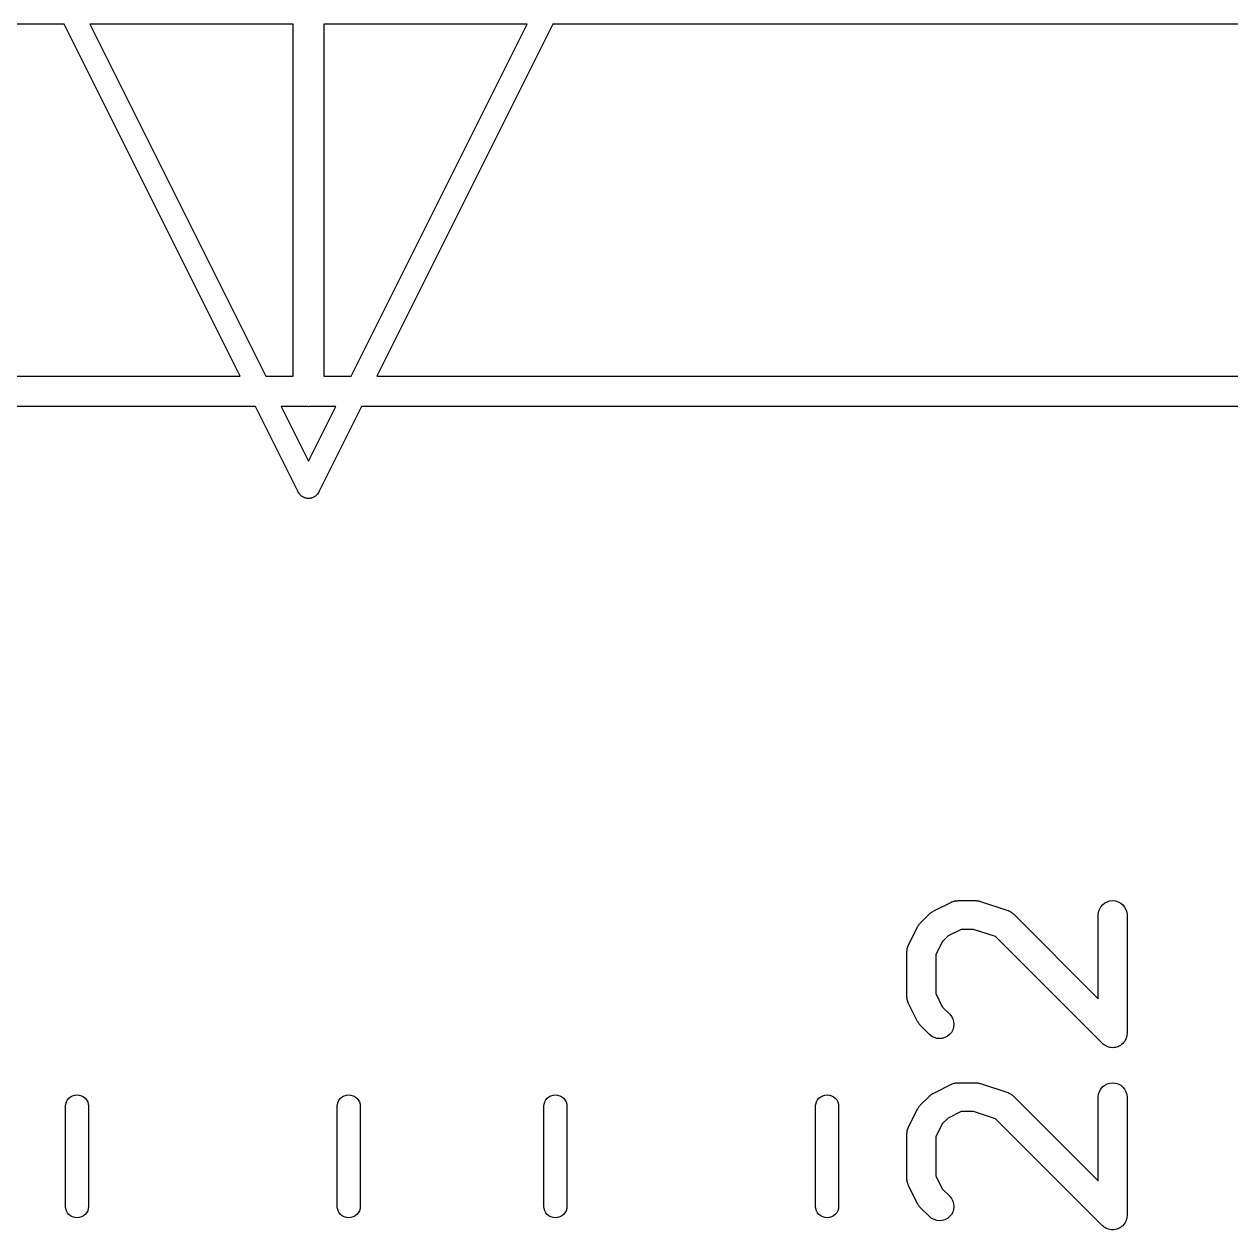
# Model space of a CAD drawing. Extents: x 50 to 150, y -150 to -50.
# Drawn here: x 83.51 to 89.82, y -74.38 to -68.08 of the extents above; entities that cross this region are included whole.
import ezdxf

# ---------------------------------------------------------------- set-up
doc = ezdxf.new("R2010")
doc.units = 0
doc.layers.add('BLACK', color=7, linetype='CONTINUOUS')

msp = doc.modelspace()

# ---------------------------------------------------------------- linework, layer by layer
at = {"layer": 'BLACK', "linetype": 'CONTINUOUS'}
for p, q in [((83.7229, -68.08), (78.0331, -68.08)), ((84.6429, -69.92), (83.7229, -68.08)), ((83.8571, -68.08), (84.7771, -69.92)), ((84.92, -68.08), (83.8571, -68.08)), ((84.92, -69.92), (84.92, -68.08)), ((85.08, -68.08), (85.08, -69.92)), ((86.1429, -68.08), (85.08, -68.08)), ((85.2229, -69.92), (86.1429, -68.08)), ((86.2771, -68.08), (85.3571, -69.92)), ((91.9669, -68.08), (86.2771, -68.08)), ((78.0331, -69.92), (84.6429, -69.92)), ((84.7771, -69.92), (84.92, -69.92)), ((85.08, -69.92), (85.2229, -69.92)), ((85.3571, -69.92), (91.9669, -69.92)), ((84.7229, -70.08), (78.0039, -70.08)), ((84.9458, -70.5257), (84.7229, -70.08)), ((84.9961, -70.08), (84.8571, -70.08)), ((84.8571, -70.08), (85, -70.3658)), ((85, -70.0804), (84.9961, -70.08)), ((85.0039, -70.08), (85, -70.0804)), ((85, -70.3658), (85.1429, -70.08)), ((85.1429, -70.08), (85.0039, -70.08)), ((85.2771, -70.08), (85.0542, -70.5257)), ((91.9961, -70.08), (85.2771, -70.08)), ((84.9476, -70.5299), (84.9458, -70.5257)), ((84.9501, -70.5333), (84.9476, -70.5299)), ((84.9524, -70.537), (84.9501, -70.5333)), ((84.9535, -70.5382), (84.9524, -70.537)), ((84.9545, -70.5395), (84.9535, -70.5382)), ((84.9575, -70.5424), (84.9545, -70.5395)), ((84.9605, -70.5455), (84.9575, -70.5424)), ((84.9618, -70.5465), (84.9605, -70.5455)), ((84.963, -70.5476), (84.9618, -70.5465)), ((84.9667, -70.5499), (84.963, -70.5476)), ((84.9701, -70.5524), (84.9667, -70.5499)), ((84.9716, -70.553), (84.9701, -70.5524)), ((84.973, -70.5539), (84.9716, -70.553)), ((84.977, -70.5555), (84.973, -70.5539)), ((84.9809, -70.5572), (84.977, -70.5555)), ((84.9825, -70.5576), (84.9809, -70.5572)), ((84.9841, -70.5581), (84.9825, -70.5576)), ((84.9883, -70.5589), (84.9841, -70.5581)), ((84.9925, -70.5598), (84.9883, -70.5589)), ((84.9941, -70.5599), (84.9925, -70.5598)), ((84.9957, -70.5601), (84.9941, -70.5599)), ((85, -70.56), (84.9957, -70.5601)), ((85.0043, -70.5601), (85, -70.56)), ((85.0059, -70.5599), (85.0043, -70.5601)), ((85.0075, -70.5598), (85.0059, -70.5599)), ((85.0117, -70.5589), (85.0075, -70.5598)), ((85.0159, -70.5581), (85.0117, -70.5589)), ((85.0175, -70.5576), (85.0159, -70.5581)), ((85.0191, -70.5572), (85.0175, -70.5576)), ((85.023, -70.5555), (85.0191, -70.5572)), ((85.027, -70.5539), (85.023, -70.5555)), ((85.0284, -70.553), (85.027, -70.5539)), ((85.0299, -70.5524), (85.0284, -70.553)), ((85.0333, -70.5499), (85.0299, -70.5524)), ((85.037, -70.5476), (85.0333, -70.5499)), ((85.0382, -70.5465), (85.037, -70.5476)), ((85.0395, -70.5455), (85.0382, -70.5465)), ((85.0424, -70.5424), (85.0395, -70.5455)), ((85.0455, -70.5395), (85.0424, -70.5424)), ((85.0465, -70.5382), (85.0455, -70.5395)), ((85.0476, -70.537), (85.0465, -70.5382)), ((85.0499, -70.5333), (85.0476, -70.537)), ((85.0524, -70.5299), (85.0499, -70.5333)), ((85.0542, -70.5257), (85.0524, -70.5299)), ((88.2641, -72.7186), (88.3593, -72.671)), ((88.3593, -72.671), (88.3603, -72.6706)), ((88.3603, -72.6706), (88.3623, -72.6698)), ((88.3623, -72.6698), (88.3643, -72.6688)), ((88.3643, -72.6688), (88.3692, -72.6673)), ((88.3692, -72.6673), (88.374, -72.6655)), ((88.374, -72.6655), (88.3762, -72.6652)), ((88.3762, -72.6652), (88.3783, -72.6645)), ((88.3783, -72.6645), (88.3834, -72.664)), ((88.3834, -72.664), (88.3885, -72.6632)), ((88.3885, -72.6632), (88.3907, -72.6633)), ((88.3907, -72.6633), (88.3929, -72.6631)), ((88.3929, -72.6631), (88.4881, -72.6631)), ((88.4881, -72.6631), (88.4891, -72.6631)), ((88.4891, -72.6631), (88.4933, -72.6636)), ((88.4933, -72.6636), (88.4975, -72.6637)), ((88.4975, -72.6637), (88.5006, -72.6644)), ((88.5006, -72.6644), (88.5037, -72.6647)), ((88.5037, -72.6647), (88.5077, -72.666)), ((88.5077, -72.666), (88.5118, -72.6669)), ((88.5118, -72.6669), (88.6547, -72.7146)), ((89.129, -72.7225), (89.1334, -72.7085)), ((89.1334, -72.7085), (89.1405, -72.6957)), ((89.1405, -72.6957), (89.1499, -72.6845)), ((89.1499, -72.6845), (89.1613, -72.6753)), ((89.1613, -72.6753), (89.1743, -72.6686)), ((89.1743, -72.6686), (89.1883, -72.6644)), ((89.1883, -72.6644), (89.2029, -72.6631)), ((89.2029, -72.6631), (89.2175, -72.6646)), ((89.2175, -72.6646), (89.2314, -72.669)), ((89.2314, -72.669), (89.2443, -72.6759)), ((89.2443, -72.6759), (89.2556, -72.6852)), ((89.2556, -72.6852), (89.2648, -72.6966)), ((89.2648, -72.6966), (89.2717, -72.7095)), ((89.2717, -72.7095), (89.276, -72.7235)), ((88.197, -72.7803), (88.2446, -72.7327)), ((88.2446, -72.7327), (88.2453, -72.7319)), ((88.2453, -72.7319), (88.2486, -72.7293)), ((88.2486, -72.7293), (88.2517, -72.7264)), ((88.2517, -72.7264), (88.2543, -72.7248)), ((88.2543, -72.7248), (88.2568, -72.7228)), ((88.2568, -72.7228), (88.2605, -72.7209)), ((88.2605, -72.7209), (88.2641, -72.7186)), ((88.6547, -72.7146), (88.6557, -72.7149)), ((88.6557, -72.7149), (88.6577, -72.7158)), ((88.6577, -72.7158), (88.6598, -72.7165)), ((88.6598, -72.7165), (88.6643, -72.7189)), ((88.6643, -72.7189), (88.6689, -72.721)), ((88.6689, -72.721), (88.6707, -72.7223)), ((88.6707, -72.7223), (88.6727, -72.7234)), ((88.6727, -72.7234), (88.6766, -72.7266)), ((88.6766, -72.7266), (88.6808, -72.7297)), ((88.6808, -72.7297), (88.6823, -72.7313)), ((88.6823, -72.7313), (88.684, -72.7327)), ((88.684, -72.7327), (89.1274, -73.1761)), ((89.1274, -72.737), (89.129, -72.7225)), ((89.1274, -72.7381), (89.1274, -72.737)), ((89.1274, -73.1761), (89.1274, -72.7381)), ((89.276, -72.7235), (89.2774, -72.7381)), ((89.2774, -72.7381), (89.2774, -73.3571)), ((88.1353, -72.895), (88.1829, -72.7998)), ((88.1829, -72.7998), (88.1834, -72.7989)), ((88.1834, -72.7989), (88.1857, -72.7953)), ((88.1857, -72.7953), (88.1877, -72.7916)), ((88.1877, -72.7916), (88.1897, -72.7892)), ((88.1897, -72.7892), (88.1914, -72.7866)), ((88.1914, -72.7866), (88.1943, -72.7836)), ((88.1943, -72.7836), (88.197, -72.7803)), ((88.4106, -72.8131), (88.342, -72.8474)), ((88.4759, -72.8131), (88.4106, -72.8131)), ((88.5904, -72.8513), (88.4759, -72.8131)), ((88.1319, -72.9039), (88.1334, -72.899)), ((88.1334, -72.899), (88.1345, -72.8971)), ((88.1345, -72.8971), (88.1353, -72.895)), ((88.3116, -72.8778), (88.2774, -72.9463)), ((88.342, -72.8474), (88.3116, -72.8778)), ((89.1493, -73.4102), (88.5904, -72.8513)), ((88.1274, -72.9275), (88.1276, -72.9253)), ((88.1274, -72.9286), (88.1274, -72.9275)), ((88.1274, -73.1667), (88.1274, -72.9286)), ((88.1276, -72.9231), (88.1284, -72.9181)), ((88.1276, -72.9253), (88.1276, -72.9231)), ((88.1284, -72.9181), (88.129, -72.913)), ((88.129, -72.913), (88.1297, -72.9109)), ((88.1297, -72.9109), (88.1301, -72.9087)), ((88.1301, -72.9087), (88.1319, -72.9039)), ((88.2774, -72.9463), (88.2774, -73.149)), ((88.2774, -73.149), (88.3116, -73.2175)), ((88.1276, -73.1689), (88.1274, -73.1667)), ((88.1275, -73.1711), (88.1276, -73.1689)), ((88.1283, -73.1761), (88.1275, -73.1711)), ((88.1288, -73.1812), (88.1283, -73.1761)), ((88.1294, -73.1834), (88.1288, -73.1812)), ((88.1298, -73.1855), (88.1294, -73.1834)), ((88.1316, -73.1903), (88.1298, -73.1855)), ((88.133, -73.1952), (88.1316, -73.1903)), ((88.1341, -73.1972), (88.133, -73.1952)), ((88.1348, -73.1993), (88.1341, -73.1972)), ((88.1353, -73.2002), (88.1348, -73.1993)), ((88.1829, -73.2954), (88.1353, -73.2002)), ((88.3116, -73.2175), (88.3507, -73.2565)), ((88.3507, -73.2565), (88.3514, -73.2572)), ((88.3514, -73.2572), (88.3605, -73.2687)), ((88.3605, -73.2687), (88.3673, -73.2817)), ((88.1852, -73.299), (88.1829, -73.2954)), ((88.1871, -73.3028), (88.1852, -73.299)), ((88.189, -73.3052), (88.1871, -73.3028)), ((88.1907, -73.3078), (88.189, -73.3052)), ((88.1936, -73.3109), (88.1907, -73.3078)), ((88.1962, -73.3142), (88.1936, -73.3109)), ((88.197, -73.3149), (88.1962, -73.3142)), ((88.2446, -73.3626), (88.197, -73.3149)), ((88.3667, -73.3388), (88.3597, -73.3517)), ((88.371, -73.3249), (88.3667, -73.3388)), ((88.3673, -73.2817), (88.3713, -73.2957)), ((88.3726, -73.3103), (88.371, -73.3249)), ((88.3713, -73.2957), (88.3726, -73.3103)), ((88.2559, -73.3718), (88.2446, -73.3626)), ((88.2688, -73.3788), (88.2559, -73.3718)), ((88.2828, -73.383), (88.2688, -73.3788)), ((88.2974, -73.3845), (88.2828, -73.383)), ((88.3119, -73.3831), (88.2974, -73.3845)), ((88.326, -73.379), (88.3119, -73.3831)), ((88.3389, -73.3721), (88.326, -73.379)), ((88.3503, -73.3629), (88.3389, -73.3721)), ((88.3597, -73.3517), (88.3503, -73.3629)), ((89.2595, -73.4051), (89.255, -73.4105)), ((89.2643, -73.3995), (89.2595, -73.4051)), ((89.2644, -73.3993), (89.2643, -73.3994)), ((89.2643, -73.3994), (89.2643, -73.3995)), ((89.2678, -73.3931), (89.2644, -73.3993)), ((89.2713, -73.3867), (89.2678, -73.3931)), ((89.2714, -73.3866), (89.2713, -73.3867)), ((89.2735, -73.3797), (89.2714, -73.3864)), ((89.2714, -73.3864), (89.2714, -73.3866)), ((89.2757, -73.3727), (89.2735, -73.3797)), ((89.2758, -73.3726), (89.2757, -73.3727)), ((89.2766, -73.3655), (89.2758, -73.3725)), ((89.2758, -73.3725), (89.2758, -73.3726)), ((89.2774, -73.3582), (89.2766, -73.3655)), ((89.2774, -73.3571), (89.2774, -73.3579)), ((89.2774, -73.3579), (89.2774, -73.3579)), ((89.2774, -73.3579), (89.2774, -73.3579)), ((89.2774, -73.3579), (89.2774, -73.3582)), ((89.1549, -73.4147), (89.1493, -73.4102)), ((89.1604, -73.4193), (89.1549, -73.4147)), ((89.1606, -73.4194), (89.1604, -73.4193)), ((89.1607, -73.4195), (89.1606, -73.4194)), ((89.1669, -73.4228), (89.1607, -73.4195)), ((89.1733, -73.4263), (89.1669, -73.4228)), ((89.1734, -73.4263), (89.1733, -73.4263)), ((89.1736, -73.4264), (89.1734, -73.4263)), ((89.1803, -73.4284), (89.1736, -73.4264)), ((89.1873, -73.4306), (89.1803, -73.4284)), ((89.1874, -73.4306), (89.1873, -73.4306)), ((89.1876, -73.4307), (89.1874, -73.4306)), ((89.1948, -73.4314), (89.1876, -73.4307)), ((89.2019, -73.4321), (89.1948, -73.4314)), ((89.202, -73.4321), (89.2019, -73.4321)), ((89.2021, -73.4321), (89.202, -73.4321)), ((89.2093, -73.4315), (89.2021, -73.4321)), ((89.2164, -73.4308), (89.2093, -73.4315)), ((89.2166, -73.4308), (89.2164, -73.4308)), ((89.2167, -73.4308), (89.2166, -73.4308)), ((89.2236, -73.4287), (89.2167, -73.4308)), ((89.2305, -73.4267), (89.2236, -73.4287)), ((89.2306, -73.4266), (89.2305, -73.4267)), ((89.2307, -73.4266), (89.2306, -73.4266)), ((89.2371, -73.4232), (89.2307, -73.4266)), ((89.2434, -73.4199), (89.2371, -73.4232)), ((89.2435, -73.4198), (89.2434, -73.4199)), ((89.2437, -73.4198), (89.2435, -73.4198)), ((89.2492, -73.4152), (89.2437, -73.4198)), ((89.2549, -73.4107), (89.2492, -73.4152)), ((89.255, -73.4105), (89.2549, -73.4106)), ((89.2549, -73.4106), (89.2549, -73.4107)), ((88.2641, -73.671), (88.3593, -73.6234)), ((88.3593, -73.6234), (88.3603, -73.6229)), ((88.3603, -73.6229), (88.3623, -73.6222)), ((88.3623, -73.6222), (88.3643, -73.6211)), ((88.3643, -73.6211), (88.3692, -73.6197)), ((88.3692, -73.6197), (88.374, -73.6179)), ((88.374, -73.6179), (88.3762, -73.6175)), ((88.3762, -73.6175), (88.3783, -73.6169)), ((88.3783, -73.6169), (88.3834, -73.6164)), ((88.3834, -73.6164), (88.3885, -73.6156)), ((88.3885, -73.6156), (88.3907, -73.6157)), ((88.3907, -73.6157), (88.3929, -73.6155)), ((88.3929, -73.6155), (88.4881, -73.6155)), ((88.4881, -73.6155), (88.4891, -73.6155)), ((88.4891, -73.6155), (88.4933, -73.616)), ((88.4933, -73.616), (88.4975, -73.6161)), ((88.4975, -73.6161), (88.5006, -73.6168)), ((88.5006, -73.6168), (88.5037, -73.6171)), ((88.5037, -73.6171), (88.5077, -73.6184)), ((88.5077, -73.6184), (88.5118, -73.6193)), ((88.5118, -73.6193), (88.6547, -73.6669)), ((89.1334, -73.6609), (89.1405, -73.6481)), ((89.1405, -73.6481), (89.1499, -73.6369)), ((89.1499, -73.6369), (89.1613, -73.6277)), ((89.1613, -73.6277), (89.1743, -73.6209)), ((89.1743, -73.6209), (89.1883, -73.6168)), ((89.1883, -73.6168), (89.2029, -73.6155)), ((89.2029, -73.6155), (89.2175, -73.617)), ((89.2175, -73.617), (89.2314, -73.6213)), ((89.2314, -73.6213), (89.2443, -73.6283)), ((89.2443, -73.6283), (89.2556, -73.6376)), ((89.2556, -73.6376), (89.2648, -73.649)), ((89.2648, -73.649), (89.2717, -73.6619)), ((83.7309, -73.727), (83.7343, -73.7157)), ((83.7343, -73.7157), (83.7399, -73.7053)), ((83.7399, -73.7053), (83.7474, -73.6961)), ((83.7474, -73.6961), (83.7565, -73.6886)), ((83.7565, -73.6886), (83.7669, -73.683)), ((83.7669, -73.683), (83.7782, -73.6796)), ((83.7782, -73.6796), (83.79, -73.6785)), ((83.79, -73.6785), (83.8018, -73.6796)), ((83.8018, -73.6796), (83.8131, -73.683)), ((83.8131, -73.683), (83.8235, -73.6886)), ((83.8235, -73.6886), (83.8326, -73.6961)), ((83.8326, -73.6961), (83.8401, -73.7053)), ((83.8401, -73.7053), (83.8457, -73.7157)), ((83.8457, -73.7157), (83.8491, -73.727)), ((85.1509, -73.727), (85.1543, -73.7157)), ((85.1543, -73.7157), (85.1599, -73.7053)), ((85.1599, -73.7053), (85.1674, -73.6961)), ((85.1674, -73.6961), (85.1765, -73.6886)), ((85.1765, -73.6886), (85.1869, -73.683)), ((85.1869, -73.683), (85.1982, -73.6796)), ((85.1982, -73.6796), (85.21, -73.6785)), ((85.21, -73.6785), (85.2218, -73.6796)), ((85.2218, -73.6796), (85.2331, -73.683)), ((85.2331, -73.683), (85.2435, -73.6886)), ((85.2435, -73.6886), (85.2526, -73.6961)), ((85.2526, -73.6961), (85.2601, -73.7053)), ((85.2601, -73.7053), (85.2657, -73.7157)), ((85.2657, -73.7157), (85.2691, -73.727)), ((86.2309, -73.727), (86.2343, -73.7157)), ((86.2343, -73.7157), (86.2399, -73.7053)), ((86.2399, -73.7053), (86.2474, -73.6961)), ((86.2474, -73.6961), (86.2565, -73.6886)), ((86.2565, -73.6886), (86.2669, -73.683)), ((86.2669, -73.683), (86.2782, -73.6796)), ((86.2782, -73.6796), (86.29, -73.6785)), ((86.29, -73.6785), (86.3018, -73.6796)), ((86.3018, -73.6796), (86.3131, -73.683)), ((86.3131, -73.683), (86.3235, -73.6886)), ((86.3235, -73.6886), (86.3326, -73.6961)), ((86.3326, -73.6961), (86.3401, -73.7053)), ((86.3401, -73.7053), (86.3457, -73.7157)), ((86.3457, -73.7157), (86.3491, -73.727)), ((87.6509, -73.727), (87.6543, -73.7157)), ((87.6543, -73.7157), (87.6599, -73.7053)), ((87.6599, -73.7053), (87.6674, -73.6961)), ((87.6674, -73.6961), (87.6765, -73.6886)), ((87.6765, -73.6886), (87.6869, -73.683)), ((87.6869, -73.683), (87.6982, -73.6796)), ((87.6982, -73.6796), (87.71, -73.6785)), ((87.71, -73.6785), (87.7218, -73.6796)), ((87.7218, -73.6796), (87.7331, -73.683)), ((87.7331, -73.683), (87.7435, -73.6886)), ((87.7435, -73.6886), (87.7526, -73.6961)), ((87.7526, -73.6961), (87.7601, -73.7053)), ((87.7601, -73.7053), (87.7657, -73.7157)), ((87.7657, -73.7157), (87.7691, -73.727)), ((88.197, -73.7327), (88.2446, -73.6851)), ((88.2446, -73.6851), (88.2453, -73.6843)), ((88.2453, -73.6843), (88.2486, -73.6817)), ((88.2486, -73.6817), (88.2517, -73.6788)), ((88.2517, -73.6788), (88.2543, -73.6771)), ((88.2543, -73.6771), (88.2568, -73.6752)), ((88.2568, -73.6752), (88.2605, -73.6733)), ((88.2605, -73.6733), (88.2641, -73.671)), ((88.6547, -73.6669), (88.6557, -73.6673)), ((88.6557, -73.6673), (88.6577, -73.6682)), ((88.6577, -73.6682), (88.6598, -73.6689)), ((88.6598, -73.6689), (88.6643, -73.6713)), ((88.6643, -73.6713), (88.6689, -73.6734)), ((88.6689, -73.6734), (88.6707, -73.6747)), ((88.6707, -73.6747), (88.6727, -73.6758)), ((88.6727, -73.6758), (88.6766, -73.679)), ((88.6766, -73.679), (88.6808, -73.682)), ((88.6808, -73.682), (88.6823, -73.6837)), ((88.6823, -73.6837), (88.684, -73.6851)), ((88.684, -73.6851), (89.1274, -74.1285)), ((89.1274, -73.6894), (89.129, -73.6749)), ((89.1274, -73.6905), (89.1274, -73.6894)), ((89.1274, -74.1285), (89.1274, -73.6905)), ((89.129, -73.6749), (89.1334, -73.6609)), ((89.2717, -73.6619), (89.276, -73.6759)), ((89.276, -73.6759), (89.2774, -73.6905)), ((89.2774, -73.6905), (89.2774, -74.3095)), ((83.73, -73.7358), (83.7309, -73.727)), ((83.73, -74.2642), (83.73, -73.7358)), ((83.8491, -73.727), (83.85, -73.7358)), ((83.85, -73.7358), (83.85, -74.2642)), ((85.15, -73.7358), (85.1509, -73.727)), ((85.15, -74.2642), (85.15, -73.7358)), ((85.2691, -73.727), (85.27, -73.7358)), ((85.27, -73.7358), (85.27, -74.2642)), ((86.23, -73.7358), (86.2309, -73.727)), ((86.23, -74.2642), (86.23, -73.7358)), ((86.3491, -73.727), (86.35, -73.7358)), ((86.35, -73.7358), (86.35, -74.2642)), ((87.65, -73.7358), (87.6509, -73.727)), ((87.65, -74.2642), (87.65, -73.7358)), ((87.7691, -73.727), (87.77, -73.7358)), ((87.77, -73.7358), (87.77, -74.2642)), ((88.1353, -73.8474), (88.1829, -73.7522)), ((88.1829, -73.7522), (88.1834, -73.7512)), ((88.1834, -73.7512), (88.1857, -73.7477)), ((88.1857, -73.7477), (88.1877, -73.744)), ((88.1877, -73.744), (88.1897, -73.7416)), ((88.1897, -73.7416), (88.1914, -73.739)), ((88.1914, -73.739), (88.1943, -73.7359)), ((88.1943, -73.7359), (88.197, -73.7327)), ((88.4106, -73.7655), (88.342, -73.7997)), ((88.4759, -73.7655), (88.4106, -73.7655)), ((88.5904, -73.8036), (88.4759, -73.7655)), ((88.1345, -73.8495), (88.1353, -73.8474)), ((88.3116, -73.8301), (88.2774, -73.8987)), ((88.342, -73.7997), (88.3116, -73.8301)), ((89.1493, -74.3626), (88.5904, -73.8036)), ((88.1274, -73.8799), (88.1276, -73.8777)), ((88.1274, -73.881), (88.1274, -73.8799)), ((88.1274, -74.119), (88.1274, -73.881)), ((88.1276, -73.8755), (88.1284, -73.8704)), ((88.1276, -73.8777), (88.1276, -73.8755)), ((88.1284, -73.8704), (88.129, -73.8654)), ((88.129, -73.8654), (88.1297, -73.8633)), ((88.1297, -73.8633), (88.1301, -73.8611)), ((88.1301, -73.8611), (88.1319, -73.8563)), ((88.1319, -73.8563), (88.1334, -73.8514)), ((88.1334, -73.8514), (88.1345, -73.8495)), ((88.2774, -73.8987), (88.2774, -74.1013)), ((88.1276, -74.1212), (88.1274, -74.119)), ((88.1275, -74.1234), (88.1276, -74.1212)), ((88.1283, -74.1285), (88.1275, -74.1234)), ((88.1288, -74.1336), (88.1283, -74.1285)), ((88.1294, -74.1357), (88.1288, -74.1336)), ((88.1298, -74.1379), (88.1294, -74.1357)), ((88.1316, -74.1427), (88.1298, -74.1379)), ((88.133, -74.1476), (88.1316, -74.1427)), ((88.1341, -74.1496), (88.133, -74.1476)), ((88.1348, -74.1516), (88.1341, -74.1496)), ((88.1353, -74.1526), (88.1348, -74.1516)), ((88.1829, -74.2478), (88.1353, -74.1526)), ((88.2774, -74.1013), (88.3116, -74.1699)), ((88.3116, -74.1699), (88.3507, -74.2089)), ((88.3507, -74.2089), (88.3514, -74.2096)), ((88.3514, -74.2096), (88.3605, -74.2211)), ((88.3605, -74.2211), (88.3673, -74.2341)), ((83.7309, -74.273), (83.73, -74.2642)), ((83.7343, -74.2843), (83.7309, -74.273)), ((83.7399, -74.2947), (83.7343, -74.2843)), ((83.8457, -74.2843), (83.8401, -74.2947)), ((83.8491, -74.273), (83.8457, -74.2843)), ((83.85, -74.2642), (83.8491, -74.273)), ((85.1509, -74.273), (85.15, -74.2642)), ((85.1543, -74.2843), (85.1509, -74.273)), ((85.1599, -74.2947), (85.1543, -74.2843)), ((85.2657, -74.2843), (85.2601, -74.2947)), ((85.2691, -74.273), (85.2657, -74.2843)), ((85.27, -74.2642), (85.2691, -74.273)), ((86.2309, -74.273), (86.23, -74.2642)), ((86.2343, -74.2843), (86.2309, -74.273)), ((86.2399, -74.2947), (86.2343, -74.2843)), ((86.3457, -74.2843), (86.3401, -74.2947)), ((86.3491, -74.273), (86.3457, -74.2843)), ((86.35, -74.2642), (86.3491, -74.273)), ((87.6509, -74.273), (87.65, -74.2642)), ((87.6543, -74.2843), (87.6509, -74.273)), ((87.6599, -74.2947), (87.6543, -74.2843)), ((87.7657, -74.2843), (87.7601, -74.2947)), ((87.7691, -74.273), (87.7657, -74.2843)), ((87.77, -74.2642), (87.7691, -74.273)), ((88.1852, -74.2514), (88.1829, -74.2478)), ((88.1871, -74.2551), (88.1852, -74.2514)), ((88.189, -74.2576), (88.1871, -74.2551)), ((88.1907, -74.2602), (88.189, -74.2576)), ((88.1936, -74.2633), (88.1907, -74.2602)), ((88.1962, -74.2666), (88.1936, -74.2633)), ((88.197, -74.2673), (88.1962, -74.2666)), ((88.2446, -74.3149), (88.197, -74.2673)), ((88.371, -74.2772), (88.3667, -74.2912)), ((88.3673, -74.2341), (88.3713, -74.2481)), ((88.3726, -74.2627), (88.371, -74.2772)), ((88.3713, -74.2481), (88.3726, -74.2627)), ((83.7474, -74.3039), (83.7399, -74.2947)), ((83.7565, -74.3114), (83.7474, -74.3039)), ((83.7669, -74.317), (83.7565, -74.3114)), ((83.7782, -74.3204), (83.7669, -74.317)), ((83.79, -74.3215), (83.7782, -74.3204)), ((83.8018, -74.3204), (83.79, -74.3215)), ((83.8131, -74.317), (83.8018, -74.3204)), ((83.8235, -74.3114), (83.8131, -74.317)), ((83.8326, -74.3039), (83.8235, -74.3114)), ((83.8401, -74.2947), (83.8326, -74.3039)), ((85.1674, -74.3039), (85.1599, -74.2947)), ((85.1765, -74.3114), (85.1674, -74.3039)), ((85.1869, -74.317), (85.1765, -74.3114)), ((85.1982, -74.3204), (85.1869, -74.317)), ((85.21, -74.3215), (85.1982, -74.3204)), ((85.2218, -74.3204), (85.21, -74.3215)), ((85.2331, -74.317), (85.2218, -74.3204)), ((85.2435, -74.3114), (85.2331, -74.317)), ((85.2526, -74.3039), (85.2435, -74.3114)), ((85.2601, -74.2947), (85.2526, -74.3039)), ((86.2474, -74.3039), (86.2399, -74.2947)), ((86.2565, -74.3114), (86.2474, -74.3039)), ((86.2669, -74.317), (86.2565, -74.3114)), ((86.2782, -74.3204), (86.2669, -74.317)), ((86.29, -74.3215), (86.2782, -74.3204)), ((86.3018, -74.3204), (86.29, -74.3215)), ((86.3131, -74.317), (86.3018, -74.3204)), ((86.3235, -74.3114), (86.3131, -74.317)), ((86.3326, -74.3039), (86.3235, -74.3114)), ((86.3401, -74.2947), (86.3326, -74.3039)), ((87.6674, -74.3039), (87.6599, -74.2947)), ((87.6765, -74.3114), (87.6674, -74.3039)), ((87.6869, -74.317), (87.6765, -74.3114)), ((87.6982, -74.3204), (87.6869, -74.317)), ((87.71, -74.3215), (87.6982, -74.3204)), ((87.7218, -74.3204), (87.71, -74.3215)), ((87.7331, -74.317), (87.7218, -74.3204)), ((87.7435, -74.3114), (87.7331, -74.317)), ((87.7526, -74.3039), (87.7435, -74.3114)), ((87.7601, -74.2947), (87.7526, -74.3039)), ((88.2559, -74.3242), (88.2446, -74.3149)), ((88.2688, -74.3311), (88.2559, -74.3242)), ((88.2828, -74.3354), (88.2688, -74.3311)), ((88.2974, -74.3369), (88.2828, -74.3354)), ((88.3119, -74.3355), (88.2974, -74.3369)), ((88.326, -74.3313), (88.3119, -74.3355)), ((88.3389, -74.3245), (88.326, -74.3313)), ((88.3503, -74.3153), (88.3389, -74.3245)), ((88.3597, -74.3041), (88.3503, -74.3153)), ((88.3667, -74.2912), (88.3597, -74.3041)), ((89.2643, -74.3519), (89.2595, -74.3575)), ((89.2644, -74.3517), (89.2643, -74.3518)), ((89.2643, -74.3518), (89.2643, -74.3519)), ((89.2678, -74.3455), (89.2644, -74.3517)), ((89.2713, -74.3391), (89.2678, -74.3455)), ((89.2714, -74.3389), (89.2713, -74.3391)), ((89.2735, -74.3321), (89.2714, -74.3388)), ((89.2714, -74.3388), (89.2714, -74.3389)), ((89.2757, -74.3251), (89.2735, -74.3321)), ((89.2758, -74.325), (89.2757, -74.3251)), ((89.2766, -74.3179), (89.2758, -74.3249)), ((89.2758, -74.3249), (89.2758, -74.325)), ((89.2774, -74.3106), (89.2766, -74.3179)), ((89.2774, -74.3095), (89.2774, -74.3103)), ((89.2774, -74.3103), (89.2774, -74.3103)), ((89.2774, -74.3103), (89.2774, -74.3103)), ((89.2774, -74.3103), (89.2774, -74.3106)), ((89.1549, -74.3671), (89.1493, -74.3626)), ((89.1604, -74.3717), (89.1549, -74.3671)), ((89.1606, -74.3718), (89.1604, -74.3717)), ((89.1607, -74.3718), (89.1606, -74.3718)), ((89.1669, -74.3752), (89.1607, -74.3718)), ((89.1733, -74.3787), (89.1669, -74.3752)), ((89.1734, -74.3787), (89.1733, -74.3787)), ((89.1736, -74.3788), (89.1734, -74.3787)), ((89.1803, -74.3808), (89.1736, -74.3788)), ((89.1873, -74.383), (89.1803, -74.3808)), ((89.1874, -74.383), (89.1873, -74.383)), ((89.1876, -74.383), (89.1874, -74.383)), ((89.1948, -74.3838), (89.1876, -74.383)), ((89.2019, -74.3845), (89.1948, -74.3838)), ((89.202, -74.3845), (89.2019, -74.3845)), ((89.2021, -74.3845), (89.202, -74.3845)), ((89.2093, -74.3838), (89.2021, -74.3845)), ((89.2164, -74.3832), (89.2093, -74.3838)), ((89.2166, -74.3832), (89.2164, -74.3832)), ((89.2167, -74.3831), (89.2166, -74.3832)), ((89.2236, -74.3811), (89.2167, -74.3831)), ((89.2305, -74.3791), (89.2236, -74.3811)), ((89.2306, -74.379), (89.2305, -74.3791)), ((89.2307, -74.379), (89.2306, -74.379)), ((89.2371, -74.3756), (89.2307, -74.379)), ((89.2434, -74.3723), (89.2371, -74.3756)), ((89.2435, -74.3722), (89.2434, -74.3723)), ((89.2437, -74.3721), (89.2435, -74.3722)), ((89.2492, -74.3676), (89.2437, -74.3721)), ((89.2549, -74.3631), (89.2492, -74.3676)), ((89.255, -74.3629), (89.2549, -74.363)), ((89.2549, -74.363), (89.2549, -74.3631)), ((89.2595, -74.3575), (89.255, -74.3629))]:
    msp.add_line(p, q, dxfattribs=at)

doc.saveas('drawing.dxf')
